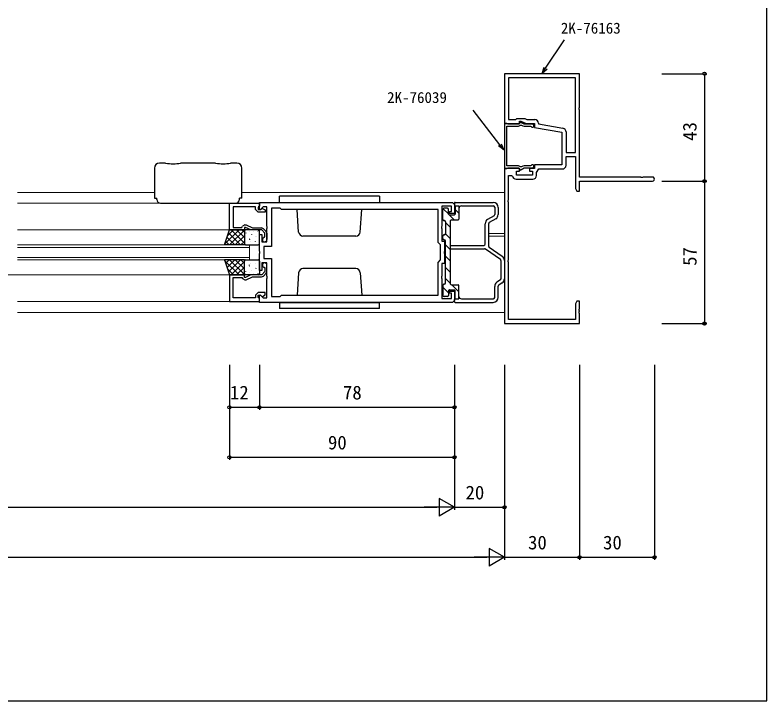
# Model space of a CAD drawing. Units: millimetres, scale not verified. Extents: x -437 to 438, y -681 to 678.
# Drawn here: x 137.6 to 438.3, y -681 to -406.5 of the extents above; entities that cross this region are included whole.
import ezdxf
from ezdxf.enums import TextEntityAlignment as Align

# ---------------------------------------------------------------- set-up
doc = ezdxf.new("R2010")
doc.units = ezdxf.units.MM
doc.header["$LTSCALE"] = 4
for name, color, linetype in [('0-2_YKK_11', 7, 'Continuous'), ('0-4_YKK_13', 4, 'Continuous'), ('0-6_YKK_D', 6, 'Continuous'), ('0-7_YKK_ZWAK', 7, 'Continuous')]:
    doc.layers.add(name, color=color, linetype=linetype)
doc.layers.add('0-3_YKK_12', color=2, linetype='Continuous', lineweight=18)
doc.styles.add('ＭＳ ゴシック', font='')
doc.styles.get('ＭＳ ゴシック').set_extended_font_data('MS Gothic')

msp = doc.modelspace()

# ---------------------------------------------------------------- linework, layer by layer
at = {"layer": '0-2_YKK_11'}
for p, q in [((361.67, -461.501), (361.67, -431.631)), ((338.935, -451.051), (339.73, -450.657)), ((340.705, -450.917), (341.205, -451.051)), ((339.73, -467.245), (338.935, -466.851)), ((341.205, -466.851), (340.705, -466.985)), ((337.97, -472.231), (344.63, -472.231)), ((235.3, -481.501), (312.5, -481.501)), ((313.3, -482.301), (312.5, -481.501)), ((233.8, -484.401), (234.8, -485.401)), ((229.454, -490.501), (228.588, -491.001)), ((236.947, -492.023), (236.212, -491.701)), ((236.947, -492.023), (238.034, -493.201)), ((238.3, -493.879), (238.034, -493.201)), ((238.3, -493.879), (238.3, -496.401)), ((238.3, -509.123), (238.3, -506.601)), ((236.212, -511.301), (236.947, -510.979)), ((236.947, -510.979), (238.034, -509.801)), ((238.034, -509.801), (238.3, -509.123)), ((228.588, -512.001), (229.454, -512.501)), ((234.8, -517.601), (233.8, -518.601)), ((244.2, -518.601), (306.8, -518.601)), ((312.5, -521.501), (313.3, -520.701))]:
    msp.add_line(p, q, dxfattribs=at)
for points in [[(392.485, -471.371), (388.758, -471.371), (388.575, -471.491), (388.025, -471.491), (387.842, -471.371), (363.3, -471.371), (363.3, -444.459), (363.18, -444.276), (363.18, -443.726), (363.3, -443.543), (363.3, -430.001), (333.3, -430.001), (333.3, -450.001), (339.3, -450.001), (339.3, -449.001), (339.8, -449.001), (341.945, -450.001), (345.3, -450.001), (345.3, -451.501), (356.3, -453.44), (356.3, -466.501), (345.3, -466.501), (345.3, -468.001), (343.3, -468.001), (343.3, -469.001), (344.5, -469.001), (344.5, -470.601), (338.1, -470.601), (338.1, -469.001), (339.3, -469.001), (339.3, -468.001), (333.3, -468.001)], [(361.67, -461.501), (361.67, -431.631), (334.93, -431.631), (334.93, -448.371), (337.93, -448.371), (338.3, -448.001), (341.512, -448.001), (342.306, -448.371), (345.43, -448.371)], [(344.5, -450.251), (341.151, -450.251), (339.575, -449.341), (339.05, -450.251), (334.733, -450.251), (334.473, -450.101), (334.3, -450.001), (333.3, -450.001)], [(333.3, -450.001), (333.3, -467.901), (334.3, -467.901), (334.473, -467.801), (334.733, -467.651), (339.05, -467.651), (339.575, -468.561), (341.151, -467.651), (344.5, -467.651)], [(338.935, -466.851), (334.3, -466.851), (334.3, -451.051), (338.935, -451.051)], [(339.73, -450.657), (340.119, -450.579), (340.705, -450.917)], [(341.205, -451.051), (343.752, -451.051), (344.001, -451.184)], [(346.93, -449.871), (346.93, -450.133), (356.69, -451.854)], [(357.93, -453.331), (357.93, -461.501), (361.67, -461.501)], [(357.93, -466.631), (357.93, -463.131), (361.67, -463.131), (361.67, -475.91), (362.3, -477.001), (363.3, -477.001), (363.3, -473.001), (392.485, -473.001)], [(333.3, -468.001), (333.3, -530.001), (363.3, -530.001), (363.3, -525.959), (363.18, -525.776), (363.18, -525.226), (363.3, -525.043), (363.3, -524.959), (363.18, -524.776), (363.18, -524.226), (363.3, -524.043), (363.3, -521.001), (362.3, -521.001), (361.67, -522.092), (361.67, -528.371), (334.93, -528.371), (334.93, -505.459), (334.81, -505.276), (334.81, -504.726), (334.93, -504.543), (334.93, -481.459), (334.81, -481.276), (334.81, -480.726), (334.93, -480.543), (334.93, -470.701), (336.19, -470.701), (336.487, -470.956)], [(340.705, -466.985), (340.119, -467.323), (339.73, -467.245)], [(344.001, -466.718), (343.752, -466.851), (341.205, -466.851)], [(346.13, -470.731), (346.13, -469.516), (347.1, -468.131), (356.43, -468.131)], [(223.3, -481.801), (235.3, -481.801), (235.3, -483.001), (235, -483.301), (234.8, -483.501), (234.8, -484.401), (235.75, -484.401), (236.25, -483.901), (236.56, -483.901), (237.6, -484.501), (237.6, -485.401), (234.8, -485.401)], [(237.25, -495.513), (237.5, -495.218), (237.5, -493.801), (236.3, -492.501), (231.944, -492.501), (229.8, -491.501), (229.3, -491.501), (229.3, -492.501), (223.3, -492.501), (223.3, -481.801)], [(233.8, -484.401), (233.8, -483.301), (224.8, -483.301), (224.8, -491.501), (228.3, -491.501), (228.588, -491.001)], [(312.5, -521.501), (235.3, -521.501), (235.3, -518.7), (235.67, -518.547), (236.824, -519.701), (238.3, -519.701), (238.3, -511.959), (238.42, -511.776), (238.42, -511.226), (238.3, -511.043), (238.3, -505.701), (236.3, -505.701), (236.3, -508.701), (235.3, -508.701), (235.3, -501.959), (235.42, -501.776), (235.42, -501.226), (235.3, -501.043), (235.3, -494.301), (236.3, -494.301), (236.3, -497.301), (238.3, -497.301), (238.3, -491.959), (238.42, -491.776), (238.42, -491.226), (238.3, -491.043), (238.3, -483.301), (236.824, -483.301), (235.67, -484.455), (235.3, -484.301), (235.3, -481.501)], [(313.3, -482.301), (313.3, -486.001), (311.3, -486.001), (311.3, -485.201), (312.1, -485.201), (312.1, -483.001), (308.3, -483.001), (308.3, -491.042), (308.18, -491.226), (308.18, -491.776), (308.3, -491.959), (308.3, -497.001), (309.3, -497.001), (309.3, -501.042), (309.18, -501.226), (309.18, -501.776), (309.3, -501.959), (309.3, -506.001), (308.3, -506.001), (308.3, -511.042), (308.18, -511.226), (308.18, -511.776), (308.3, -511.959), (308.3, -520.001), (312.1, -520.001), (312.1, -517.801), (311.3, -517.801), (311.3, -517.001), (313.3, -517.001), (313.3, -520.701)], [(229.454, -490.501), (230.021, -490.501), (232.595, -491.701), (236.212, -491.701)], [(237.25, -507.488), (237.5, -507.784), (237.5, -509.201), (236.3, -510.501), (231.944, -510.501), (229.8, -511.501), (229.3, -511.501), (229.3, -510.501), (223.3, -510.501), (223.3, -521.201)], [(233.8, -518.601), (233.8, -519.701), (224.8, -519.701), (224.8, -511.501), (228.3, -511.501), (228.588, -512.001)], [(229.454, -512.501), (230.021, -512.501), (232.595, -511.301), (236.212, -511.301)], [(223.3, -521.201), (235.3, -521.201), (235.3, -520.001), (235, -519.701), (234.8, -519.501), (234.8, -518.601), (235.75, -518.601), (236.25, -519.101), (236.56, -519.101), (237.6, -518.501), (237.6, -517.601), (234.8, -517.601)]]:
    msp.add_lwpolyline(points, dxfattribs=at)
msp.add_lwpolyline([(244.2, -518.601), (306.8, -518.601), (306.8, -505.501), (307.8, -504.501), (307.8, -498.501), (306.8, -497.501), (306.8, -484.401), (244.2, -484.401), (243.6, -483.801), (240.1, -483.801), (240.1, -499.101), (237.1, -499.101), (237.1, -503.901), (240.1, -503.901), (240.1, -519.201), (243.6, -519.201)], close=True, dxfattribs=at)
for centre, radius, start, end in [((344.5, -450.851), 0.6, 213.74896, 89.99997), ((345.43, -449.871), 1.5, 0.00001, 89.99999), ((356.43, -453.331), 1.5, 0.00001, 79.99999), ((344.5, -467.051), 0.6, 270.00003, 146.25104), ((356.43, -466.631), 1.5, 270.00001, 359.99999), ((337.97, -470.731), 1.5, 188.62693, 270), ((344.63, -470.731), 1.5, 270.00001, 359.99999), ((392.485, -472.186), 0.815, 269.99999, 90.00001), ((237.4, -496.401), 0.9, 99.59406, 0), ((237.4, -506.601), 0.9, 360, 260.40594)]:
    msp.add_arc(centre, radius, start, end, dxfattribs=at)
at = {"layer": '0-3_YKK_12'}
for p, q in [((138.595, -477.501), (193.3, -477.501)), ((228.3, -477.501), (333.3, -477.501)), ((138.595, -481.801), (235.3, -481.801)), ((138.595, -492.501), (223.3, -492.501)), ((327, -493.997), (333.3, -493.997)), ((327, -494.997), (333.3, -494.997)), ((138.595, -498.501), (231.3, -498.501)), ((231.3, -498.501), (231.3, -504.501)), ((231.3, -499.501), (138.595, -499.501)), ((138.595, -503.501), (231.3, -503.501)), ((231.3, -504.501), (138.595, -504.501)), ((138.595, -521.201), (235.3, -521.201)), ((138.595, -525.501), (333.3, -525.501))]:
    msp.add_line(p, q, dxfattribs=at)
msp.add_lwpolyline([(50.89, -510.501), (94.041, -510.501), (223.3, -510.501)], dxfattribs=at)
at = {"layer": '0-4_YKK_13'}
for p, q in [((197.8, -465.802), (195.3, -465.802)), ((217.8, -465.802), (203.8, -465.802)), ((226.3, -465.802), (223.8, -465.802)), ((193.3, -467.802), (193.3, -479.802)), ((228.3, -479.802), (228.3, -467.802)), ((193.3, -479.802), (194.3, -479.802)), ((194.3, -480.302), (194.3, -479.802)), ((228.3, -479.802), (227.3, -479.802)), ((227.3, -480.302), (227.3, -479.802)), ((283.3, -479.001), (243.3, -479.001)), ((243.3, -481.501), (243.3, -479.001)), ((283.3, -479.001), (283.3, -481.501)), ((195.8, -481.802), (225.8, -481.802)), ((308.778, -484.032), (311.006, -486.259)), ((310.5, -483.801), (309.2, -483.801)), ((313.3, -481.801), (313.3, -482.601)), ((313.6, -481.501), (328.8, -481.501)), ((313.6, -482.901), (315.1, -482.901)), ((313.6, -482.901), (313.6, -486.201)), ((315.1, -482.901), (315.1, -488.201)), ((316.1, -482.901), (328.9, -482.901)), ((329.4, -483.401), (329.4, -486.405)), ((330.8, -483.501), (330.8, -486.348)), ((250.995, -493.373), (250.367, -484.401)), ((275.604, -493.373), (276.232, -484.401)), ((308.7, -488.301), (308.7, -484.301)), ((311, -486.201), (311, -484.301)), ((311.242, -486.495), (313.247, -488.501)), ((311.3, -486.501), (313.3, -486.501)), ((313.6, -484.363), (315.1, -485.863)), ((329.15, -486.838), (326.598, -488.316)), ((308.731, -488.474), (309.026, -488.77)), ((309.3, -488.801), (309.2, -488.801)), ((309.8, -489.301), (309.8, -494.001)), ((309.8, -489.543), (311.8, -491.543)), ((311.8, -514.201), (311.8, -488.801)), ((312.1, -488.501), (314.8, -488.501)), ((325.6, -498.201), (325.6, -490.047)), ((327, -499.137), (327, -489.989)), ((329.802, -488.079), (327.249, -489.556)), ((221.3, -498.501), (223.3, -492.501)), ((221.373, -498.28), (227.153, -492.501)), ((222.496, -494.913), (224.908, -492.501)), ((223.3, -492.501), (229.3, -492.501)), ((223.398, -498.501), (229.3, -492.599)), ((223.965, -492.501), (229.3, -497.835)), ((226.21, -492.501), (229.3, -495.59)), ((228.455, -492.501), (229.3, -493.345)), ((229.3, -492.501), (229.3, -498.501)), ((229.3, -493.001), (229.3, -498.001)), ((234.8, -492.501), (229.8, -492.501)), ((232.791, -493.137), (232.88, -493.184)), ((234.736, -492.945), (234.76, -492.989)), ((235.3, -498.001), (235.3, -493.001)), ((222.343, -495.369), (225.475, -498.501)), ((222.905, -493.685), (227.72, -498.501)), ((225.643, -498.501), (229.3, -494.844)), ((229.394, -495.128), (229.402, -495.135)), ((229.488, -495.812), (229.512, -495.856)), ((229.92, -493.735), (229.944, -493.779)), ((231.267, -496.026), (231.355, -496.073)), ((231.377, -493.309), (231.384, -493.315)), ((232.112, -494.378), (232.136, -494.422)), ((233.582, -495.284), (233.589, -495.29)), ((234.002, -494.97), (234.026, -495.014)), ((273.859, -495.001), (252.74, -495.001)), ((308.699, -496.001), (308.699, -495.001)), ((309.3, -494.501), (309.199, -494.501)), ((309.799, -494.032), (311.8, -496.033)), ((229.3, -498.501), (221.3, -498.501)), ((221.782, -497.053), (223.23, -498.501)), ((227.888, -498.501), (229.3, -497.089)), ((229.8, -498.501), (234.8, -498.501)), ((230.945, -498.48), (230.957, -498.501)), ((231.378, -496.403), (231.402, -496.447)), ((231.562, -497.07), (231.569, -497.076)), ((233.569, -497.046), (233.593, -497.09)), ((309.199, -496.501), (309.3, -496.501)), ((309.8, -513.701), (309.8, -497.001)), ((309.8, -498.524), (311.8, -500.524)), ((311.8, -498.701), (325.1, -498.701)), ((311.8, -500.101), (325.388, -500.101)), ((331.681, -504.291), (325.67, -500.188)), ((332.427, -503.105), (327.218, -499.55)), ((229.3, -504.501), (221.3, -504.501)), ((221.3, -504.501), (223.3, -510.501)), ((221.373, -504.721), (227.153, -510.501)), ((221.782, -505.949), (223.23, -504.501)), ((222.343, -507.632), (225.475, -504.501)), ((222.905, -509.316), (227.72, -504.501)), ((223.398, -504.501), (229.3, -510.403)), ((223.965, -510.501), (229.3, -505.166)), ((225.643, -504.501), (229.3, -508.158)), ((227.888, -504.501), (229.3, -505.913)), ((229.3, -510.501), (229.3, -504.501)), ((229.3, -510.001), (229.3, -505.001)), ((229.8, -504.501), (234.8, -504.501)), ((230.945, -504.522), (230.957, -504.501)), ((235.3, -505.001), (235.3, -510.001)), ((309.8, -503.014), (311.8, -505.014)), ((331.9, -504.704), (331.9, -512.097)), ((333.3, -504.757), (333.3, -512.044)), ((222.496, -508.089), (224.908, -510.501)), ((226.21, -510.501), (229.3, -507.412)), ((229.394, -507.874), (229.402, -507.867)), ((229.488, -507.19), (229.512, -507.146)), ((231.267, -506.975), (231.355, -506.928)), ((231.378, -506.598), (231.402, -506.554)), ((231.562, -505.932), (231.569, -505.925)), ((233.569, -505.955), (233.593, -505.911)), ((233.582, -507.718), (233.589, -507.711)), ((234.002, -508.032), (234.026, -507.988)), ((273.859, -508.001), (252.74, -508.001)), ((309.8, -507.504), (311.8, -509.504)), ((223.3, -510.501), (229.3, -510.501)), ((228.455, -510.501), (229.3, -509.657)), ((234.8, -510.501), (229.8, -510.501)), ((229.92, -509.266), (229.944, -509.222)), ((231.377, -509.693), (231.384, -509.686)), ((232.112, -508.623), (232.136, -508.579)), ((232.791, -509.865), (232.88, -509.818)), ((234.736, -510.057), (234.76, -510.013)), ((250.995, -509.629), (250.367, -518.601)), ((275.604, -509.629), (276.232, -518.601)), ((309.3, -514.201), (309.2, -514.201)), ((309.8, -511.994), (311.8, -513.994)), ((331.681, -512.511), (330.277, -513.464)), ((332.423, -513.699), (331.019, -514.652)), ((308.7, -514.701), (308.7, -518.701)), ((308.7, -515.384), (311, -517.684)), ((311, -516.801), (311, -518.701)), ((311.3, -516.501), (313.3, -516.501)), ((312.1, -514.501), (314.8, -514.501)), ((312.307, -514.501), (315.1, -517.294)), ((313.6, -520.101), (313.6, -516.801)), ((315.1, -520.101), (315.1, -514.801)), ((329.4, -519.601), (329.4, -515.119)), ((330.8, -519.501), (330.8, -515.066)), ((310.5, -519.201), (309.2, -519.201)), ((313.6, -520.101), (315.1, -520.101)), ((316.1, -520.101), (328.9, -520.101)), ((243.3, -521.501), (243.3, -524.001)), ((283.3, -524.001), (283.3, -521.501)), ((313.3, -521.201), (313.3, -520.401)), ((313.6, -521.501), (328.8, -521.501)), ((283.3, -524.001), (243.3, -524.001))]:
    msp.add_line(p, q, dxfattribs=at)
for points in [[(243.3, -481.501), (248.3, -481.501), (283.3, -481.501)], [(243.3, -521.501), (248.3, -521.501), (283.3, -521.501)]]:
    msp.add_lwpolyline(points, dxfattribs=at)
for centre, radius, start, end in [((195.3, -467.802), 2, 90, 180), ((200.8, -449.27), 16.802, 259.71447, 280.28553), ((220.8, -449.27), 16.802, 259.71447, 280.28553), ((226.3, -467.802), 2, 0, 90), ((195.8, -480.302), 1.5, 180, 270), ((225.8, -480.302), 1.5, 270, 0), ((309.2, -484.301), 0.5, 89.99654, 179.99654), ((310.5, -484.301), 0.5, 359.99654, 89.99654), ((313.6, -481.801), 0.3, 90.00013, 180.00013), ((313.6, -482.601), 0.3, 180.00013, 270.00013), ((316.1, -483.901), 1, 90.00013, 180.00013), ((328.8, -483.501), 2, 0.00013, 90.00013), ((328.9, -483.401), 0.5, 0.00013, 90.00013), ((311.3, -486.201), 0.3, 179.99654, 270.00013), ((313.3, -486.201), 0.3, 270.00013, 0.00013), ((328.9, -486.405), 0.5, 300.06909, 0.00013), ((328.8, -486.348), 2, 300.06909, 0.00013), ((309.2, -488.301), 0.5, 179.99654, 270.00013), ((309.3, -489.301), 0.5, 0.00013, 90.0001), ((312.1, -488.801), 0.3, 90.00013, 180.00013), ((314.8, -488.201), 0.3, 270.00013, 0.00013), ((327.6, -490.047), 2, 120.06909, 180.00013), ((327.5, -489.989), 0.5, 120.06909, 180.00013), ((229.8, -493.001), 0.5, 90, 180), ((234.8, -493.001), 0.5, 0, 90), ((252.74, -493.251), 1.75, 184, 270), ((273.859, -493.251), 1.75, 270, 356), ((309.199, -495.001), 0.5, 89.99654, 179.99654), ((309.199, -496.001), 0.5, 179.99654, 269.99654), ((309.3, -494.001), 0.5, 269.99654, 0.00013), ((229.8, -498.001), 0.5, 180, 270), ((234.8, -498.001), 0.5, 270, 360), ((309.3, -497.001), 0.5, 0.00013, 89.9715), ((325.1, -498.201), 0.5, 270.00013, 0.00013), ((327.5, -499.137), 0.5, 180.00013, 235.68263), ((325.388, -500.601), 0.5, 55.68263, 90.00013), ((229.8, -505.001), 0.5, 90, 180), ((234.8, -505.001), 0.5, 0, 90), ((331.4, -504.704), 0.5, 0.00302, 55.68263), ((331.3, -504.757), 2, 0.00302, 55.68263), ((252.74, -509.751), 1.75, 90, 176), ((273.859, -509.751), 1.75, 4, 90), ((229.8, -510.001), 0.5, 180, 270), ((234.8, -510.001), 0.5, 270, 0), ((309.2, -514.701), 0.5, 90.00013, 180.00372), ((309.3, -513.701), 0.5, 270.00013, 0.00013), ((312.1, -514.201), 0.3, 180.00013, 270.00013), ((331.4, -515.119), 2, 124.1682, 180.00013), ((331.4, -512.097), 0.5, 304.1682, 0.00302), ((331.3, -512.044), 2, 304.1682, 0.00302), ((311.3, -516.801), 0.3, 90.00013, 180.00372), ((313.3, -516.801), 0.3, 0.00013, 90.00013), ((314.8, -514.801), 0.3, 0.00013, 90.00013), ((331.3, -515.066), 0.5, 124.1682, 180.00013), ((309.2, -518.701), 0.5, 180.00372, 270.00372), ((310.5, -518.701), 0.5, 270.00372, 0.00372), ((313.6, -520.401), 0.3, 90.00013, 180.00013), ((316.1, -519.101), 1, 180.00013, 270.00013), ((328.8, -519.501), 2, 270.00013, 0.00013), ((328.9, -519.601), 0.5, 270.00013, 0.00013), ((313.6, -521.201), 0.3, 180.00013, 270.00013)]:
    msp.add_arc(centre, radius, start, end, dxfattribs=at)
at = {"layer": '0-6_YKK_D'}
for p, q in [((396.3, -430.001), (414.3, -430.001)), ((413.3, -430.001), (413.3, -473.001)), ((396.3, -473.001), (414.3, -473.001)), ((396.3, -473.001), (414.3, -473.001)), ((413.3, -473.001), (413.3, -530.001)), ((396.3, -530.001), (414.3, -530.001)), ((223.3, -546.501), (223.3, -584.501)), ((223.3, -546.501), (223.3, -564.501)), ((235.3, -546.501), (235.3, -564.501)), ((235.3, -546.501), (235.3, -564.501)), ((313.3, -546.501), (313.3, -604.501)), ((313.3, -546.501), (313.3, -604.501)), ((313.3, -546.501), (313.3, -584.501)), ((313.3, -546.501), (313.3, -564.501)), ((333.3, -546.501), (333.3, -624.501)), ((333.3, -546.501), (333.3, -624.501)), ((333.3, -546.501), (333.3, -604.501)), ((363.3, -546.501), (363.3, -624.501)), ((363.3, -546.501), (363.3, -624.501)), ((393.3, -546.501), (393.3, -624.501)), ((223.3, -563.501), (235.3, -563.501)), ((235.3, -563.501), (313.3, -563.501)), ((223.3, -583.501), (313.3, -583.501)), ((313.3, -603.501), (307.237, -600.001)), ((307.237, -600.001), (307.237, -607.001)), ((-32.2, -603.501), (306.3, -603.501)), ((313.3, -603.501), (301.175, -603.501)), ((313.3, -603.501), (307.237, -607.001)), ((313.3, -603.501), (333.3, -603.501)), ((333.3, -623.501), (327.238, -620.001)), ((327.238, -620.001), (327.238, -627.001)), ((-344.7, -623.501), (326.3, -623.501)), ((333.3, -623.501), (321.176, -623.501)), ((333.3, -623.501), (327.238, -627.001)), ((333.3, -623.501), (363.3, -623.501)), ((363.3, -623.501), (393.3, -623.501))]:
    msp.add_line(p, q, dxfattribs=at)
for points in [[(348.36, -429.923), (349.771, -427.799), (357.284, -416.488)], [(350.34, -428.177), (348.36, -429.923), (349.202, -427.421)], [(333.051, -460.503), (331.494, -458.483), (320.819, -444.631)], [(332.036, -458.066), (333.051, -460.503), (330.953, -458.9)]]:
    msp.add_lwpolyline(points, dxfattribs=at)
for centre in [(413.3, -430.001), (413.3, -473.001), (413.3, -473.001), (413.3, -530.001), (223.3, -563.501), (235.3, -563.501), (235.3, -563.501), (313.3, -563.501), (223.3, -583.501), (313.3, -583.501), (333.3, -603.501), (363.3, -623.501), (363.3, -623.501), (393.3, -623.501)]:
    msp.add_circle(centre, 0.637, dxfattribs=at)
at = {"layer": '0-7_YKK_ZWAK'}
msp.add_lwpolyline([(-436.7, -681), (438.3, -681), (438.3, 644)], dxfattribs=at)

# ---------------------------------------------------------------- texts
at = {"layer": '0-6_YKK_D', "style": 'ＭＳ ゴシック'}
for s, height, p in [('2K-76163', 4.399, (355.871, -415.296)), ('2K-76039', 4.399, (286.373, -443.048)), ('12', 5.499, (223.547, -562.001)), ('78', 5.499, (268.739, -562.001)), ('90', 5.499, (262.739, -582.001)), ('20', 5.499, (317.76, -602.001)), ('30', 5.499, (342.76, -622.001)), ('30', 5.499, (372.76, -622.001))]:
    msp.add_text(s, height=height, dxfattribs=at).set_placement(p, align=Align.BOTTOM_LEFT)
for s, p in [('43', (411.8, -456.87)), ('57', (411.8, -506.892))]:
    msp.add_text(s, height=5.499, rotation=90, dxfattribs=at).set_placement(p, align=Align.BOTTOM_LEFT)

doc.saveas('drawing.dxf')
